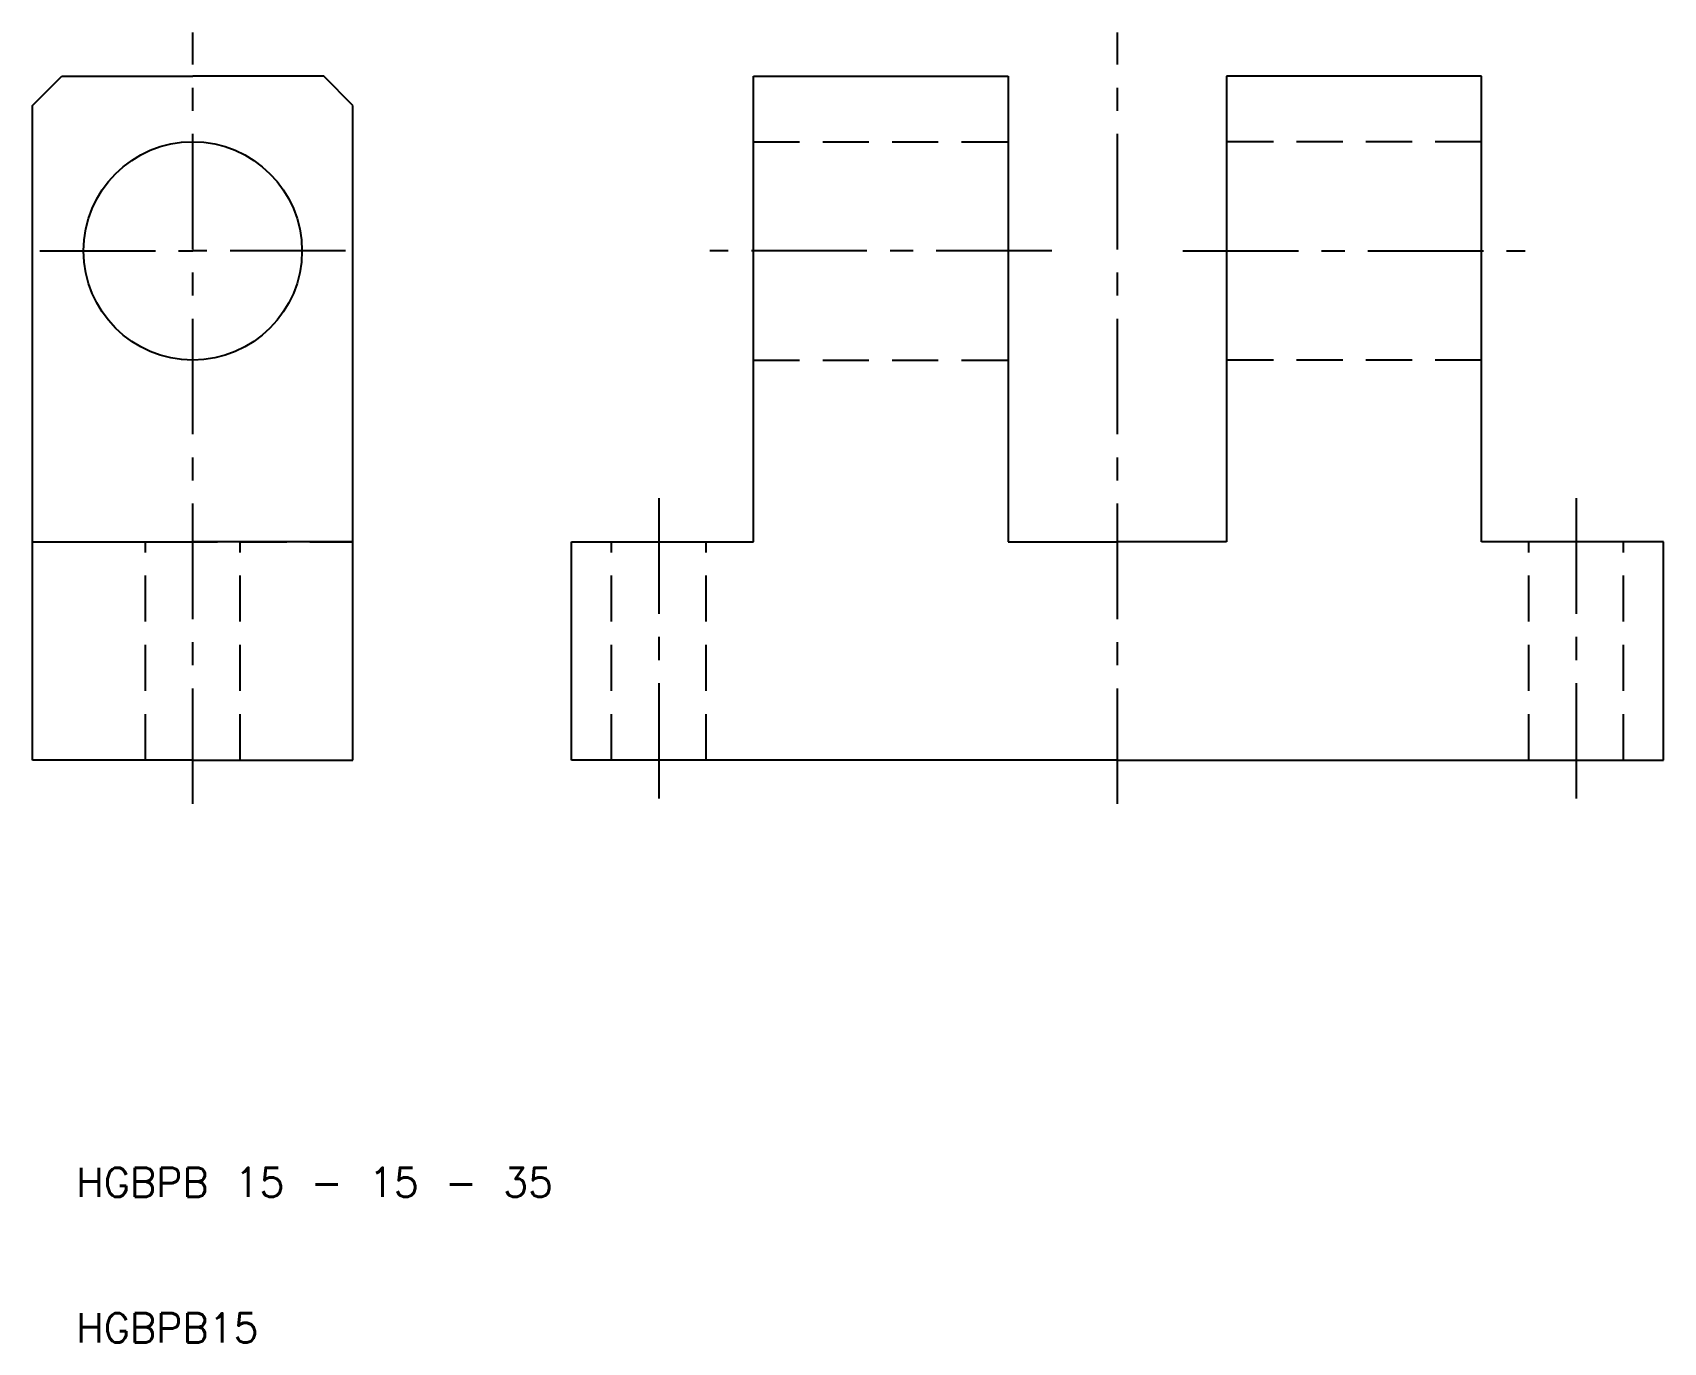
# Model space of a CAD drawing. Extents: x 7 to 119, y 10 to 100.
import ezdxf

# ---------------------------------------------------------------- set-up
doc = ezdxf.new("R2010")
doc.units = 0
doc.header["$LTSCALE"] = 0.25
doc.linetypes.add('CENTER', pattern=[50.8, 31.75, -6.35, 6.35, -6.35])
doc.linetypes.add('DASHED', pattern=[19.05, 12.7, -6.35])
doc.layers.get('0').update_dxf_attribs({"linetype": 'CONTINUOUS'})
doc.layers.add('CENTER', color=1, linetype='CENTER')
doc.styles.get("Standard").update_dxf_attribs({"font": 'txt.shx', "bigfont": 'extfont.shx'})

msp = doc.modelspace()

# ---------------------------------------------------------------- linework, layer by layer
for p, q in [((7, 95), (9, 97)), ((9, 97), (18, 97)), ((27, 97), (18, 97)), ((29, 95), (27, 97)), ((56.5, 65), (56.5, 97)), ((56.5, 97), (74, 97)), ((74, 97), (74, 65)), ((89, 97), (89, 65)), ((106.5, 97), (89, 97)), ((106.5, 65), (106.5, 97)), ((7, 50), (7, 95)), ((29, 50), (29, 95)), ((7, 65), (18, 65)), ((29, 65), (18, 65)), ((44, 50), (44, 65)), ((44, 65), (56.5, 65)), ((74, 65), (81.5, 65)), ((89, 65), (81.5, 65)), ((119, 65), (106.5, 65)), ((119, 50), (119, 65)), ((18, 50), (7, 50)), ((18, 50), (29, 50)), ((81.5, 50), (44, 50)), ((81.5, 50), (119, 50))]:
    msp.add_line(p, q)
at = {"color": 3, "linetype": 'DASHED'}
for p, q in [((56.5, 92.5), (74, 92.5)), ((106.5, 92.5), (89, 92.5)), ((56.5, 77.5), (74, 77.5)), ((106.5, 77.5), (89, 77.5)), ((7, 65), (29, 65)), ((14.75, 50), (14.75, 65)), ((21.25, 50), (21.25, 65)), ((46.75, 50), (46.75, 65)), ((53.25, 50), (53.25, 65)), ((109.75, 50), (109.75, 65)), ((116.25, 50), (116.25, 65))]:
    msp.add_line(p, q, dxfattribs=at)
msp.add_circle((18, 85), 7.5)
at = {"layer": 'CENTER', "color": 1, "linetype": 'CENTER'}
for p, q in [((18, 47), (18, 100)), ((81.5, 47), (81.5, 100)), ((7.5, 85), (18, 85)), ((28.5, 85), (18, 85)), ((77, 85), (53.5, 85)), ((86, 85), (109.5, 85)), ((50, 68), (50, 47)), ((113, 68), (113, 47))]:
    msp.add_line(p, q, dxfattribs=at)

# ---------------------------------------------------------------- texts
for s, p in [('HGBPB 15 - 15 - 35', (10, 20)), ('HGBPB15', (10, 10))]:
    msp.add_text(s, height=2).set_placement(p)

doc.saveas('drawing.dxf')
